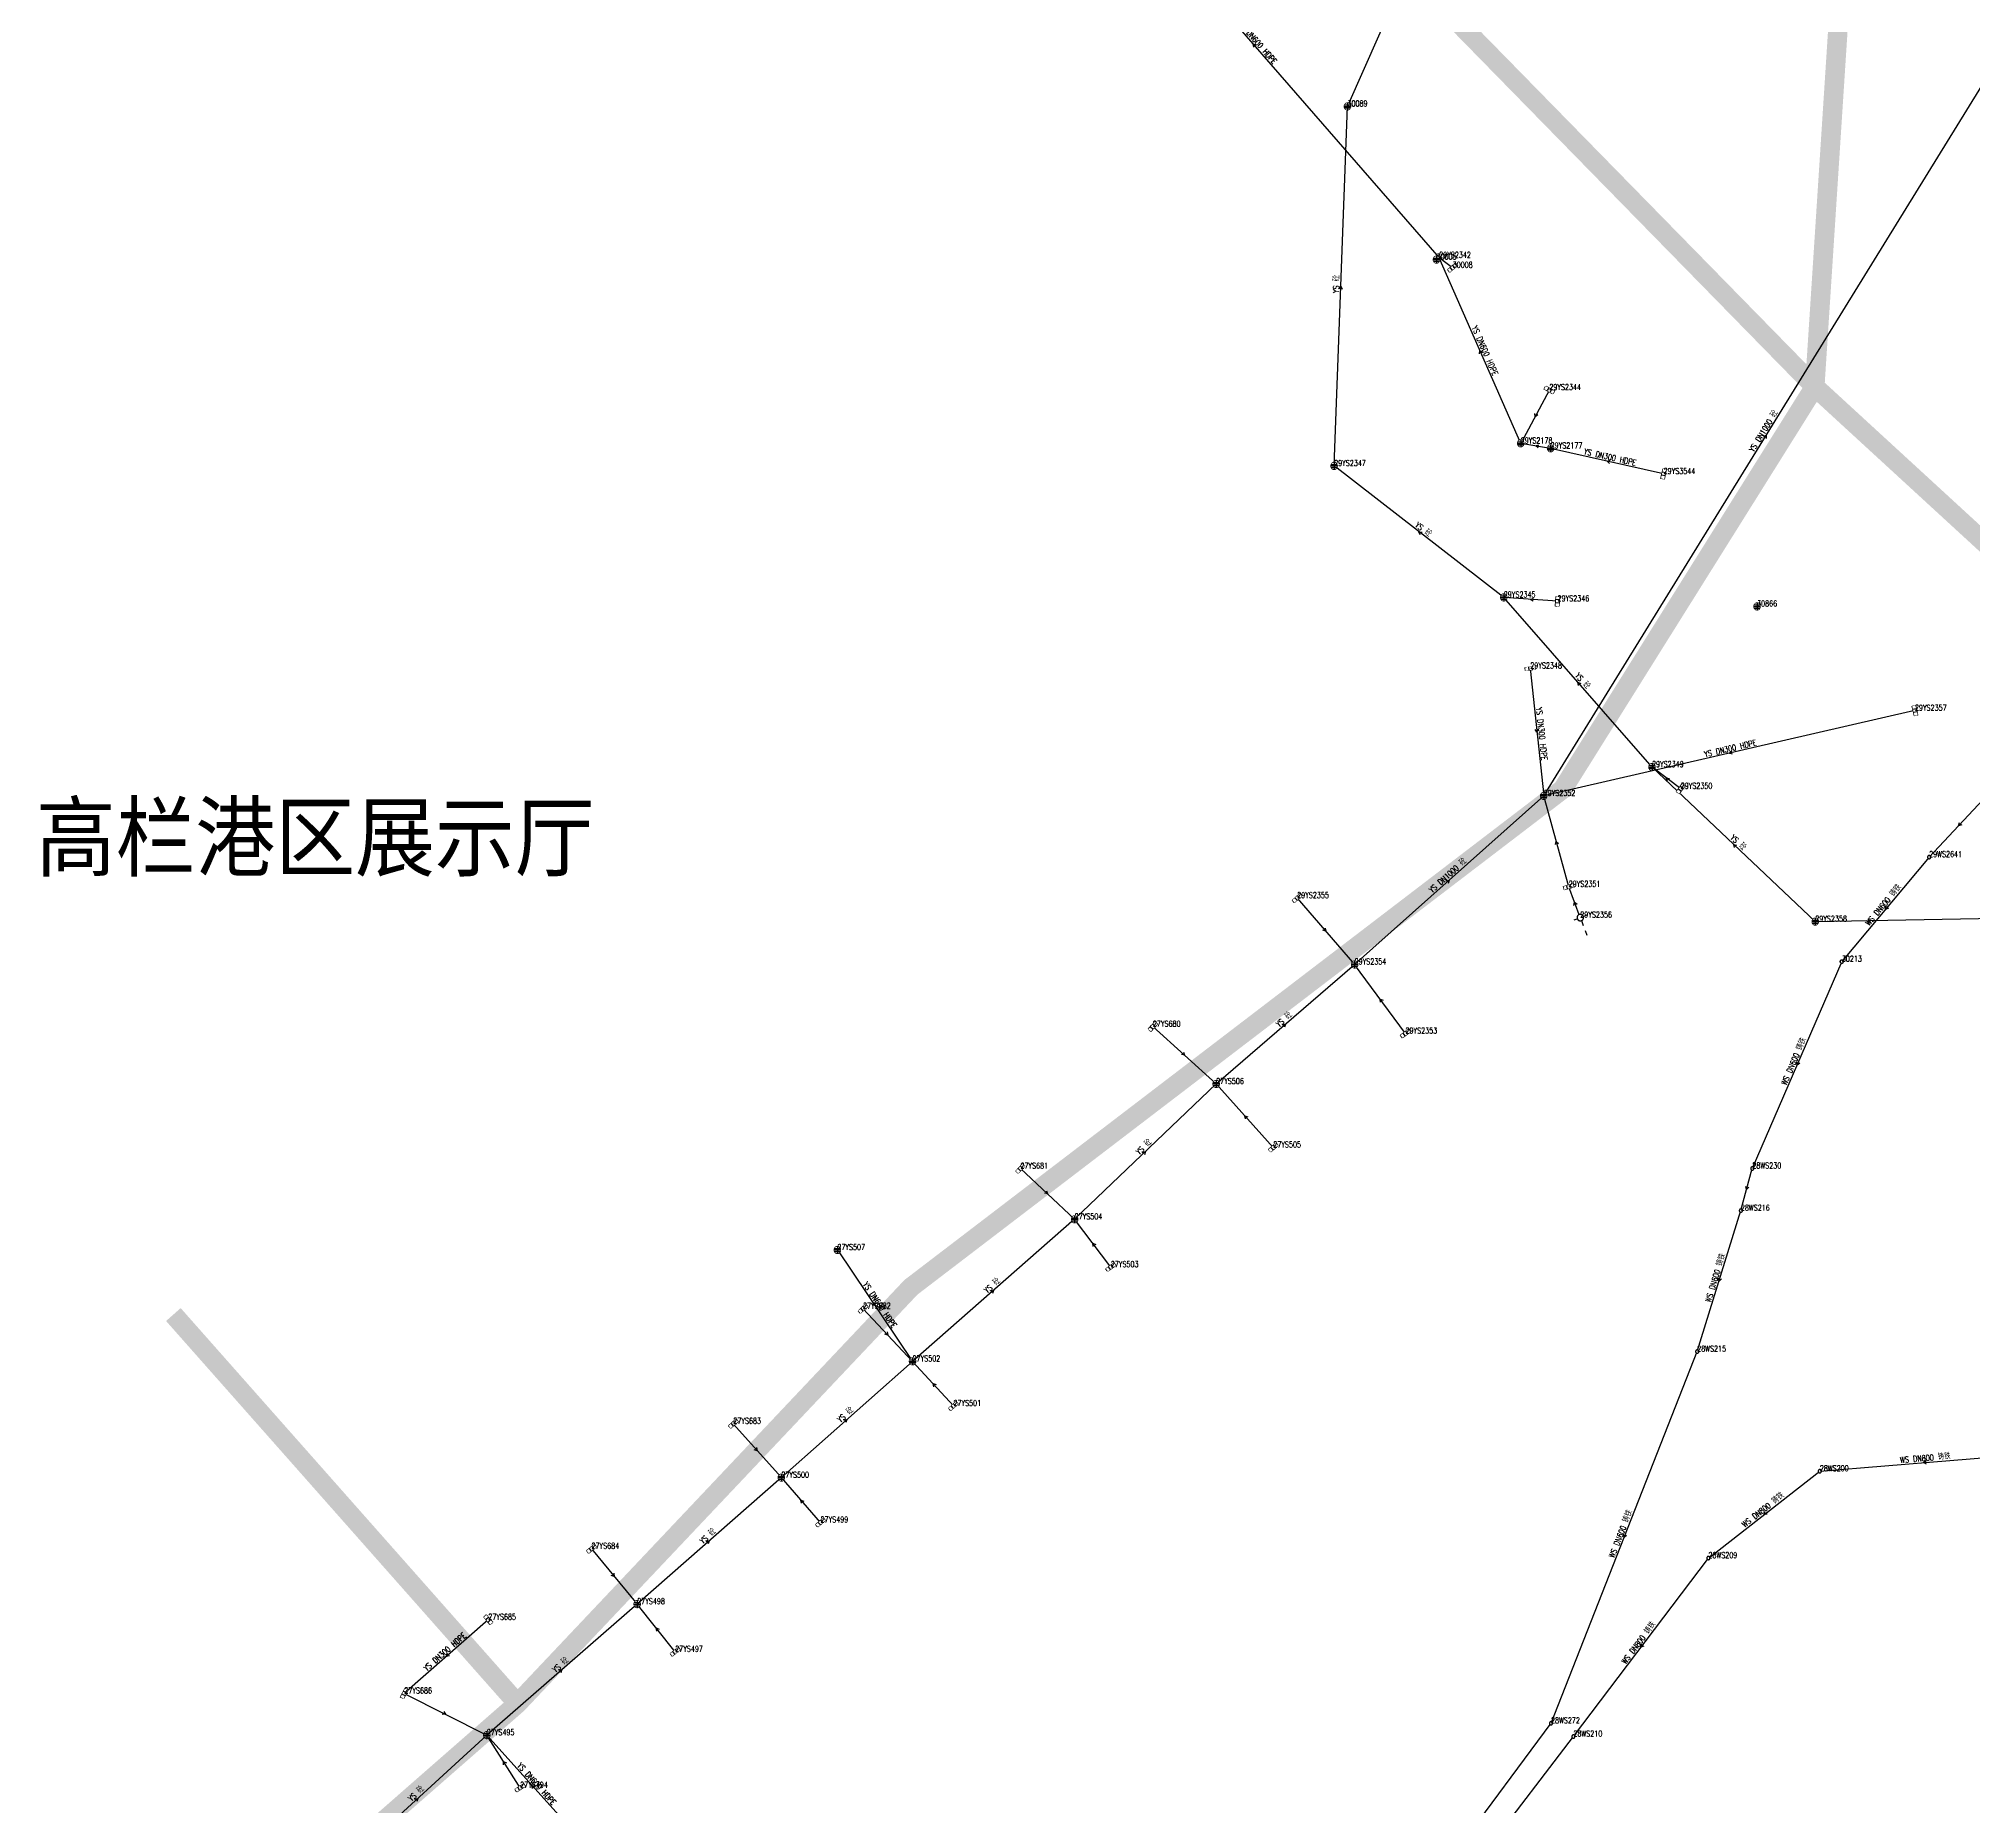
# Model space of a CAD drawing. Extents: x 78813 to 99477, y 2421021 to 2448125.
# Drawn here: x 83145.3 to 83442.8, y 2432646.7 to 2432918.6 of the extents above; entities that cross this region are included whole.
import ezdxf
from ezdxf.enums import TextEntityAlignment as Align

# ---------------------------------------------------------------- set-up
doc = ezdxf.new("R2010")
doc.units = 0
doc.set_wipeout_variables(frame=1)
doc.layers.get('0').update_dxf_attribs({"linetype": 'CONTINUOUS'})
for name, color, linetype in [('DX_WS', 16, 'CONTINUOUS'), ('DX_YS', 42, 'CONTINUOUS'), ('道路', 5, 'CONTINUOUS')]:
    doc.layers.add(name, color=color, linetype=linetype)
for name, color, linetype, true_color in [('WSLINE', 7, 'CONTINUOUS', 0x7f0000), ('YSANNEXE', 7, 'CONTINUOUS', 0xcc9900), ('YSLINE', 7, 'CONTINUOUS', 0xcc9900)]:
    doc.layers.add(name, color=color, linetype=linetype, true_color=true_color)
doc.styles.add('CcNameZT', font='txt.SHX', dxfattribs={"width": 0.8, "bigfont": 'HZTXT.SHX'})
doc.styles.get("Standard").update_dxf_attribs({"font": 'txt.shx', "bigfont": 'hztxt.shx'})
doc.styles.add('黑体', font='')
doc.styles.get('黑体').set_extended_font_data('SimHei')

# ---------------------------------------------------------------- blocks, each defined once
blk = doc.blocks.new('PS管线点')
blk.add_wipeout([(0.5, 0), (0.5, 0.03), (0.5, 0.07), (0.49, 0.1), (0.48, 0.14), (0.47, 0.17), (0.46, 0.2), (0.44, 0.23), (0.42, 0.26), (0.4, 0.29), (0.38, 0.32), (0.36, 0.35), (0.33, 0.37), (0.31, 0.39), (0.28, 0.41), (0.25, 0.43), (0.22, 0.45), (0.19, 0.46), (0.15, 0.48), (0.12, 0.49), (0.09, 0.49), (0.05, 0.5), (0.02, 0.5), (-0.02, 0.5), (-0.05, 0.5), (-0.09, 0.49), (-0.12, 0.49), (-0.15, 0.48), (-0.19, 0.46), (-0.22, 0.45), (-0.25, 0.43), (-0.28, 0.41), (-0.31, 0.39), (-0.33, 0.37), (-0.36, 0.35), (-0.38, 0.32), (-0.4, 0.29), (-0.42, 0.26), (-0.44, 0.23), (-0.46, 0.2), (-0.47, 0.17), (-0.48, 0.14), (-0.49, 0.1), (-0.5, 0.07), (-0.5, 0.03), (-0.5, 0), (-0.5, -0.03), (-0.5, -0.07), (-0.49, -0.1), (-0.48, -0.14), (-0.47, -0.17), (-0.46, -0.2), (-0.44, -0.23), (-0.42, -0.26), (-0.4, -0.29), (-0.38, -0.32), (-0.36, -0.35), (-0.33, -0.37), (-0.31, -0.39), (-0.28, -0.41), (-0.25, -0.43), (-0.22, -0.45), (-0.19, -0.46), (-0.15, -0.48), (-0.12, -0.49), (-0.09, -0.49), (-0.05, -0.5), (-0.02, -0.5), (0.02, -0.5), (0.05, -0.5), (0.09, -0.49), (0.12, -0.49), (0.15, -0.48), (0.19, -0.46), (0.22, -0.45), (0.25, -0.43), (0.28, -0.41), (0.31, -0.39), (0.33, -0.37), (0.36, -0.35), (0.38, -0.32), (0.4, -0.29), (0.42, -0.26), (0.44, -0.23), (0.46, -0.2), (0.47, -0.17), (0.48, -0.14), (0.49, -0.1), (0.5, -0.07)])
blk.add_lwpolyline([(0.5, 0), (0.5, 0.03), (0.5, 0.07), (0.49, 0.1), (0.48, 0.14), (0.47, 0.17), (0.46, 0.2), (0.44, 0.23), (0.42, 0.26), (0.4, 0.29), (0.38, 0.32), (0.36, 0.35), (0.33, 0.37), (0.31, 0.39), (0.28, 0.41), (0.25, 0.43), (0.22, 0.45), (0.19, 0.46), (0.15, 0.48), (0.12, 0.49), (0.09, 0.49), (0.05, 0.5), (0.02, 0.5), (-0.02, 0.5), (-0.05, 0.5), (-0.09, 0.49), (-0.12, 0.49), (-0.15, 0.48), (-0.19, 0.46), (-0.22, 0.45), (-0.25, 0.43), (-0.28, 0.41), (-0.31, 0.39), (-0.33, 0.37), (-0.36, 0.35), (-0.38, 0.32), (-0.4, 0.29), (-0.42, 0.26), (-0.44, 0.23), (-0.46, 0.2), (-0.47, 0.17), (-0.48, 0.14), (-0.49, 0.1), (-0.5, 0.07), (-0.5, 0.03), (-0.5, 0), (-0.5, -0.03), (-0.5, -0.07), (-0.49, -0.1), (-0.48, -0.14), (-0.47, -0.17), (-0.46, -0.2), (-0.44, -0.23), (-0.42, -0.26), (-0.4, -0.29), (-0.38, -0.32), (-0.36, -0.35), (-0.33, -0.37), (-0.31, -0.39), (-0.28, -0.41), (-0.25, -0.43), (-0.22, -0.45), (-0.19, -0.46), (-0.15, -0.48), (-0.12, -0.49), (-0.09, -0.49), (-0.05, -0.5), (-0.02, -0.5), (0.02, -0.5), (0.05, -0.5), (0.09, -0.49), (0.12, -0.49), (0.15, -0.48), (0.19, -0.46), (0.22, -0.45), (0.25, -0.43), (0.28, -0.41), (0.31, -0.39), (0.33, -0.37), (0.36, -0.35), (0.38, -0.32), (0.4, -0.29), (0.42, -0.26), (0.44, -0.23), (0.46, -0.2), (0.47, -0.17), (0.48, -0.14), (0.49, -0.1), (0.5, -0.07), (0.5, 0)], close=True)
blk = doc.blocks.new('测量点')
h = blk.add_hatch(color=256)
edge = h.paths.add_edge_path()
edge.add_arc((0, 0), 0.5, 0, 360)
blk.add_circle((0, 0), 0.5)
blk = doc.blocks.new('LX')
for p, q in [((-0.866, 0.5), (0, 0)), ((0, 0), (-0.866, -0.5))]:
    blk.add_line(p, q)
blk = doc.blocks.new('PS雨水井')
blk.add_lwpolyline([(1, 0), (1, 0.07), (0.99, 0.14), (0.98, 0.21), (0.96, 0.28), (0.94, 0.34), (0.91, 0.41), (0.88, 0.47), (0.85, 0.53), (0.81, 0.59), (0.77, 0.64), (0.72, 0.69), (0.67, 0.74), (0.62, 0.79), (0.56, 0.83), (0.5, 0.87), (0.44, 0.9), (0.37, 0.93), (0.31, 0.95), (0.24, 0.97), (0.17, 0.98), (0.1, 0.99), (0.03, 1), (-0.03, 1), (-0.1, 0.99), (-0.17, 0.98), (-0.24, 0.97), (-0.31, 0.95), (-0.37, 0.93), (-0.44, 0.9), (-0.5, 0.87), (-0.56, 0.83), (-0.62, 0.79), (-0.67, 0.74), (-0.72, 0.69), (-0.77, 0.64), (-0.81, 0.59), (-0.85, 0.53), (-0.88, 0.47), (-0.91, 0.41), (-0.94, 0.34), (-0.96, 0.28), (-0.98, 0.21), (-0.99, 0.14), (-1, 0.07), (-1, 0), (-1, -0.07), (-0.99, -0.14), (-0.98, -0.21), (-0.96, -0.28), (-0.94, -0.34), (-0.91, -0.41), (-0.88, -0.47), (-0.85, -0.53), (-0.81, -0.59), (-0.77, -0.64), (-0.72, -0.69), (-0.67, -0.74), (-0.62, -0.79), (-0.56, -0.83), (-0.5, -0.87), (-0.44, -0.9), (-0.37, -0.93), (-0.31, -0.95), (-0.24, -0.97), (-0.17, -0.98), (-0.1, -0.99), (-0.03, -1), (0.03, -1), (0.1, -0.99), (0.17, -0.98), (0.24, -0.97), (0.31, -0.95), (0.37, -0.93), (0.44, -0.9), (0.5, -0.87), (0.56, -0.83), (0.62, -0.79), (0.67, -0.74), (0.72, -0.69), (0.77, -0.64), (0.81, -0.59), (0.85, -0.53), (0.88, -0.47), (0.91, -0.41), (0.94, -0.34), (0.96, -0.28), (0.98, -0.21), (0.99, -0.14), (1, 0)], close=True)
blk.add_wipeout([(1, 0), (1, 0.07), (0.99, 0.14), (0.98, 0.21), (0.96, 0.28), (0.94, 0.34), (0.91, 0.41), (0.88, 0.47), (0.85, 0.53), (0.81, 0.59), (0.77, 0.64), (0.72, 0.69), (0.67, 0.74), (0.62, 0.79), (0.56, 0.83), (0.5, 0.87), (0.44, 0.9), (0.37, 0.93), (0.31, 0.95), (0.24, 0.97), (0.17, 0.98), (0.1, 0.99), (0.03, 1), (-0.03, 1), (-0.1, 0.99), (-0.17, 0.98), (-0.24, 0.97), (-0.31, 0.95), (-0.37, 0.93), (-0.44, 0.9), (-0.5, 0.87), (-0.56, 0.83), (-0.62, 0.79), (-0.67, 0.74), (-0.72, 0.69), (-0.77, 0.64), (-0.81, 0.59), (-0.85, 0.53), (-0.88, 0.47), (-0.91, 0.41), (-0.94, 0.34), (-0.96, 0.28), (-0.98, 0.21), (-0.99, 0.14), (-1, 0.07), (-1, 0), (-1, -0.07), (-0.99, -0.14), (-0.98, -0.21), (-0.96, -0.28), (-0.94, -0.34), (-0.91, -0.41), (-0.88, -0.47), (-0.85, -0.53), (-0.81, -0.59), (-0.77, -0.64), (-0.72, -0.69), (-0.67, -0.74), (-0.62, -0.79), (-0.56, -0.83), (-0.5, -0.87), (-0.44, -0.9), (-0.37, -0.93), (-0.31, -0.95), (-0.24, -0.97), (-0.17, -0.98), (-0.1, -0.99), (-0.03, -1), (0.03, -1), (0.1, -0.99), (0.17, -0.98), (0.24, -0.97), (0.31, -0.95), (0.37, -0.93), (0.44, -0.9), (0.5, -0.87), (0.56, -0.83), (0.62, -0.79), (0.67, -0.74), (0.72, -0.69), (0.77, -0.64), (0.81, -0.59), (0.85, -0.53), (0.88, -0.47), (0.91, -0.41), (0.94, -0.34), (0.96, -0.28), (0.98, -0.21), (0.99, -0.14)])
for p, q in [((-1, 0), (0, 0)), ((-0.88, 0.48), (0, 0.47)), ((0, 1), (0, 0)), ((0, 0.47), (0.88, 0.47)), ((0, 0), (0, -1)), ((0, 0), (1, 0)), ((-0.88, -0.48), (0, -0.48)), ((0, -0.48), (0.88, -0.48))]:
    blk.add_line(p, q)
blk = doc.blocks.new('PS雨篦')
blk.add_lwpolyline([(-1.5, 0.5), (0, 0.5), (1.5, 0.5), (1.5, -0.5), (0, -0.5), (-1.5, -0.5)], close=True)
blk.add_wipeout([(-1.5, 0.5), (0, 0.5), (1.5, 0.5), (1.5, -0.5), (0, -0.5), (-1.5, -0.5)])
for p, q in [((-0.51, -0.5), (-0.51, 0.5)), ((0.49, -0.5), (0.49, 0.5))]:
    blk.add_line(p, q)
blk = doc.blocks.new('PS预留口')
blk.add_lwpolyline([(4.2, 0), (5.8, 0)])
blk.add_wipeout([(1, 0), (1, 0.07), (0.99, 0.14), (0.98, 0.21), (0.96, 0.28), (0.94, 0.34), (0.91, 0.41), (0.88, 0.47), (0.85, 0.53), (0.81, 0.59), (0.77, 0.64), (0.72, 0.69), (0.67, 0.74), (0.62, 0.79), (0.56, 0.83), (0.5, 0.87), (0.44, 0.9), (0.37, 0.93), (0.31, 0.95), (0.24, 0.97), (0.17, 0.98), (0.1, 0.99), (0.03, 1), (-0.03, 1), (-0.1, 0.99), (-0.17, 0.98), (-0.24, 0.97), (-0.31, 0.95), (-0.37, 0.93), (-0.44, 0.9), (-0.5, 0.87), (-0.56, 0.83), (-0.62, 0.79), (-0.67, 0.74), (-0.72, 0.69), (-0.77, 0.64), (-0.81, 0.59), (-0.85, 0.53), (-0.88, 0.47), (-0.91, 0.41), (-0.94, 0.34), (-0.96, 0.28), (-0.98, 0.21), (-0.99, 0.14), (-1, 0.07), (-1, 0), (-1, -0.07), (-0.99, -0.14), (-0.98, -0.21), (-0.96, -0.28), (-0.94, -0.34), (-0.91, -0.41), (-0.88, -0.47), (-0.85, -0.53), (-0.81, -0.59), (-0.77, -0.64), (-0.72, -0.69), (-0.67, -0.74), (-0.62, -0.79), (-0.56, -0.83), (-0.5, -0.87), (-0.44, -0.9), (-0.37, -0.93), (-0.31, -0.95), (-0.24, -0.97), (-0.17, -0.98), (-0.1, -0.99), (-0.03, -1), (0.03, -1), (0.1, -0.99), (0.17, -0.98), (0.24, -0.97), (0.31, -0.95), (0.37, -0.93), (0.44, -0.9), (0.5, -0.87), (0.56, -0.83), (0.62, -0.79), (0.67, -0.74), (0.72, -0.69), (0.77, -0.64), (0.81, -0.59), (0.85, -0.53), (0.88, -0.47), (0.91, -0.41), (0.94, -0.34), (0.96, -0.28), (0.98, -0.21), (0.99, -0.14)])
blk.add_line((1, 0), (2.6, 0))
blk.add_lwpolyline([(1, 0), (1, 0.07), (0.99, 0.14), (0.98, 0.21), (0.96, 0.28), (0.94, 0.34), (0.91, 0.41), (0.88, 0.47), (0.85, 0.53), (0.81, 0.59), (0.77, 0.64), (0.72, 0.69), (0.67, 0.74), (0.62, 0.79), (0.56, 0.83), (0.5, 0.87), (0.44, 0.9), (0.37, 0.93), (0.31, 0.95), (0.24, 0.97), (0.17, 0.98), (0.1, 0.99), (0.03, 1), (-0.03, 1), (-0.1, 0.99), (-0.17, 0.98), (-0.24, 0.97), (-0.31, 0.95), (-0.37, 0.93), (-0.44, 0.9), (-0.5, 0.87), (-0.56, 0.83), (-0.62, 0.79), (-0.67, 0.74), (-0.72, 0.69), (-0.77, 0.64), (-0.81, 0.59), (-0.85, 0.53), (-0.88, 0.47), (-0.91, 0.41), (-0.94, 0.34), (-0.96, 0.28), (-0.98, 0.21), (-0.99, 0.14), (-1, 0.07), (-1, 0), (-1, -0.07), (-0.99, -0.14), (-0.98, -0.21), (-0.96, -0.28), (-0.94, -0.34), (-0.91, -0.41), (-0.88, -0.47), (-0.85, -0.53), (-0.81, -0.59), (-0.77, -0.64), (-0.72, -0.69), (-0.67, -0.74), (-0.62, -0.79), (-0.56, -0.83), (-0.5, -0.87), (-0.44, -0.9), (-0.37, -0.93), (-0.31, -0.95), (-0.24, -0.97), (-0.17, -0.98), (-0.1, -0.99), (-0.03, -1), (0.03, -1), (0.1, -0.99), (0.17, -0.98), (0.24, -0.97), (0.31, -0.95), (0.37, -0.93), (0.44, -0.9), (0.5, -0.87), (0.56, -0.83), (0.62, -0.79), (0.67, -0.74), (0.72, -0.69), (0.77, -0.64), (0.81, -0.59), (0.85, -0.53), (0.88, -0.47), (0.91, -0.41), (0.94, -0.34), (0.96, -0.28), (0.98, -0.21), (0.99, -0.14), (1, 0)], close=True)
for points in [[(0, 1), (0, 2)], [(0, -2), (0, -1)]]:
    blk.add_lwpolyline(points)

msp = doc.modelspace()

# ---------------------------------------------------------------- linework, layer by layer
at = {"layer": 'WSLINE'}
for p, q in [((83445.12, 2432802.38), (83436.06, 2432792.71)), ((83436.06, 2432792.71), (83422.62, 2432776.63)), ((83422.62, 2432776.63), (83408.86, 2432744.81)), ((83407.1, 2432738.33), (83408.86, 2432744.81)), ((83400.38, 2432716.64), (83407.1, 2432738.33)), ((83377.9, 2432659.46), (83400.38, 2432716.64)), ((83419.24, 2432698.24), (83451.17, 2432700.87)), ((83402.11, 2432684.88), (83419.24, 2432698.24)), ((83381.34, 2432657.42), (83402.11, 2432684.88)), ((83342.57, 2432611.85), (83377.9, 2432659.46)), ((83345.09, 2432609.93), (83381.34, 2432657.42))]:
    msp.add_line(p, q, dxfattribs=at)
at = {"layer": 'YSLINE'}
for p, q in [((83346.59, 2432908.19), (83368.7, 2432957.95)), ((83303.45, 2432950.7), (83360.7, 2432884.9)), ((83376.77, 2432802.12), (83445.26, 2432913.11)), ((83344.54, 2432852.88), (83346.59, 2432908.19)), ((83373.24, 2432856.36), (83360.7, 2432884.9)), ((83362.76, 2432883.38), (83360.7, 2432884.9)), ((83377.64, 2432864.57), (83373.24, 2432856.36)), ((83377.84, 2432855.59), (83373.24, 2432856.36)), ((83395.22, 2432851.65), (83377.84, 2432855.59)), ((83370.63, 2432832.65), (83344.54, 2432852.88)), ((83378.9, 2432832.06), (83370.63, 2432832.65)), ((83393.43, 2432806.56), (83370.63, 2432832.65)), ((83374.71, 2432821.73), (83376.77, 2432802.12)), ((83433.87, 2432815.24), (83376.77, 2432802.12)), ((83397.84, 2432803.22), (83393.43, 2432806.56)), ((83418.54, 2432782.79), (83393.43, 2432806.56)), ((83347.69, 2432776.19), (83376.77, 2432802.12)), ((83380.62, 2432788.14), (83376.77, 2432802.12)), ((83338.86, 2432786.41), (83347.69, 2432776.19)), ((83382.4, 2432783.41), (83380.62, 2432788.14)), ((83418.54, 2432782.79), (83472.95, 2432783.82)), ((83326.4, 2432757.81), (83347.69, 2432776.19)), ((83355.51, 2432765.57), (83347.69, 2432776.19)), ((83316.66, 2432766.63), (83326.4, 2432757.81)), ((83326.4, 2432757.81), (83304.63, 2432736.99)), ((83335.18, 2432748.04), (83326.4, 2432757.81)), ((83296.29, 2432744.79), (83304.63, 2432736.99)), ((83304.63, 2432736.99), (83279.7, 2432715.14)), ((83310.19, 2432729.64), (83304.63, 2432736.99)), ((83268.14, 2432732.27), (83279.7, 2432715.14)), ((83272.08, 2432723.23), (83279.7, 2432715.14)), ((83279.7, 2432715.14), (83259.52, 2432697.25)), ((83285.99, 2432708.27), (83279.7, 2432715.14)), ((83252.13, 2432705.54), (83259.52, 2432697.25)), ((83259.52, 2432697.25), (83237.35, 2432677.79)), ((83265.55, 2432690.35), (83259.52, 2432697.25)), ((83230.32, 2432686.3), (83237.35, 2432677.79)), ((83237.35, 2432677.79), (83214.21, 2432657.63)), ((83243.2, 2432670.47), (83237.35, 2432677.79)), ((83214.45, 2432675.39), (83201.53, 2432664.05)), ((83201.53, 2432664.05), (83214.21, 2432657.63)), ((83214.21, 2432657.63), (83192.97, 2432638.19)), ((83219.35, 2432649.54), (83214.21, 2432657.63)), ((83228.1, 2432642.18), (83214.21, 2432657.63))]:
    msp.add_line(p, q, dxfattribs=at)
at = {"layer": '道路', "const_width": 3, "flags": 128}
msp.add_lwpolyline([(83418.46, 2432865.07), (83441.04, 2433213.59), (83473.57, 2433610.88), (83496.48, 2433845.36), (83522.69, 2434043.71), (83551.59, 2434225.41), (83632.54, 2434592.44), (83704.48, 2434885.07), (83814.73, 2435350.43), (83853.16, 2435485.68), (83922.04, 2435775.53), (84014.38, 2436152.15), (84026.75, 2436212.72), (84117.9, 2436534.7), (84191.62, 2436733.72), (84286.43, 2436958.63), (84364.79, 2437129.17), (84510.06, 2437396.11), (84629.95, 2437590.16), (84907.59, 2437968.04), (85036.71, 2438125.29), (85280.2, 2438417.61)], dxfattribs=at)

# ---------------------------------------------------------------- block references
at = {"layer": 'DX_WS', "yscale": 0.5, "zscale": 0.5}
for p, xscale, rotation in [((83440.59, 2432797.54), 0.5000000000041096, 226.8912868717683), ((83429.34, 2432784.67), 0.4999999999526228, 230.3290336375206), ((83415.74, 2432760.72), 0.4999999999961576, 246.371851905659), ((83407.98, 2432741.57), 0.4999999998067697, 255.0574680858793), ((83403.74, 2432727.49), 0.5000000001204463, 252.7656369151018), ((83435.2, 2432699.56), 0.4999999999963641, 184.5836592954667), ((83410.67, 2432691.56), 0.5000000001416713, 217.8152114289556), ((83389.14, 2432688.05), 0.4999999998478494, 248.7549323377844), ((83391.73, 2432671.15), 0.5000000000658015, 232.7121140879294)]:
    msp.add_blockref('LX', p, dxfattribs=dict(at, xscale=xscale, rotation=rotation))
at = {"layer": 'DX_WS', "xscale": 0.5, "yscale": 0.5, "zscale": 0.5}
msp.add_blockref('测量点', (83422.62, 2432776.63, 4.19), dxfattribs=at)
at = {"layer": 'DX_YS', "xscale": 0.5, "yscale": 0.5, "zscale": 0.5}
for p in [(83346.59, 2432908.19, 1.02), (83362.76, 2432883.38, 2.95), (83409.59, 2432831.27, 2.38)]:
    msp.add_blockref('测量点', p, dxfattribs=at)
at = {"layer": 'YSANNEXE', "yscale": 0.5, "zscale": 0.5}
for p, xscale, rotation in [((83332.07, 2432917.8), 0.5000000000158775, 131.116079682895), ((83345.56, 2432880.54), 0.4999999999824997, 87.66254265426154), ((83366.97, 2432870.63), 0.5000000002113115, 113.4456434261722), ((83375.44, 2432860.46), 0.499999999794626, 241.7881895334622), ((83411.01, 2432857.61), 0.5000000001080532, 58.44169511041304), ((83386.53, 2432853.62), 0.5000000000311501, 167.3036761612772), ((83357.58, 2432842.77), 0.4999999999407779, 142.0935332003444), ((83374.76, 2432832.35), 0.4999999999976564, 175.8980431182957), ((83382.03, 2432819.6), 0.4999999998822632, 131.207335097775), ((83375.74, 2432811.92), 0.4999999998097215, 276.1656572548881), ((83405.32, 2432808.68), 0.4999999999550742, 193.0867769333599), ((83378.69, 2432795.13), 0.500000000181356, 105.4242342978813), ((83405.99, 2432794.67), 0.500000000144994, 136.3639552231507), ((83362.23, 2432789.15), 0.499999999918455, 41.82591903435983), ((83343.28, 2432781.3), 0.4999999999667166, 311.1160827600074), ((83351.6, 2432770.88), 0.5000000001681687, 126.6236727106063), ((83337.05, 2432767), 0.4999999999234024, 40.68000344484277), ((83321.53, 2432762.22), 0.4999999999871826, 317.9915762995381), ((83330.79, 2432752.92), 0.5000000001075615, 131.780292868972), ((83315.52, 2432747.4), 0.4999999998516459, 43.45353701164239), ((83300.46, 2432740.89), 0.5000000000878982, 316.8456606964688), ((83307.41, 2432733.31), 0.4999999999621504, 127.1966305216422), ((83292.17, 2432726.06), 0.5000000001153231, 41.16170586526159), ((83275.89, 2432719.18), 0.4999999999174108, 313.4079139450869), ((83282.85, 2432711.71), 0.4999999999314776, 132.353250683177), ((83269.61, 2432706.19), 0.5000000000375924, 41.73466364934202), ((83255.82, 2432701.39), 0.5000000001740614, 311.6890405344745), ((83262.53, 2432693.8), 0.4999999998822632, 131.207335097775), ((83248.43, 2432687.52), 0.5000000001153231, 41.16170586526159), ((83233.83, 2432682.04), 0.4999999998554739, 309.3972093833355), ((83240.27, 2432674.13), 0.5000000001294027, 128.9155038915376), ((83207.99, 2432669.72), 0.5000000000164332, 221.1617089229225), ((83225.78, 2432667.71), 0.5000000001153231, 41.16170586526159), ((83207.87, 2432660.84), 0.5000000000634707, 332.8884789556926), ((83216.78, 2432653.59), 0.499999999971623, 122.6129681604622), ((83203.59, 2432647.91), 0.50000000009727, 42.3076214521876)]:
    msp.add_blockref('LX', p, dxfattribs=dict(at, xscale=xscale, rotation=rotation))

# ---------------------------------------------------------------- texts
at = {"color": 1, "ltscale": 100, "style": '黑体', "width": 0.9}
msp.add_text('高栏港区展示厅', height=10, dxfattribs=at).set_placement((83144.85, 2432795.8), align=Align.MIDDLE_LEFT)
at = {"layer": 'DX_WS', "style": 'CcNameZT', "width": 0.8}
for s, rotation, p in [(' WS DN600 铸铁', 50.1045, (83429.15, 2432784.83, 4.42)), (' WS DN600 铸铁', 66.6054, (83415.51, 2432760.82, 4.19)), (' WS DN600 铸铁', 72.7938, (83403.5, 2432727.56, 4.19)), (' WS DN800 铸铁', 4.6961, (83435.18, 2432699.8, 4.24)), (' WS DN800 铸铁', 37.9562, (83410.52, 2432691.76, 4.11)), (' WS DN600 铸铁', 68.5376, (83388.91, 2432688.14, 5.03)), (' WS DN800 铸铁', 52.9018, (83391.53, 2432671.3, 4.08))]:
    msp.add_text(s, height=0.9, rotation=rotation, dxfattribs=at).set_placement(p, align=Align.CENTER)
at = {"layer": 'DX_YS', "style": 'CcNameZT', "width": 0.8}
for s, rotation, p in [(' YS DN600 HDPE', 311.0241, (83332.26, 2432917.96, 2.2)), (' YS 砼', 87.8803, (83345.31, 2432880.54, 1.61)), (' YS DN600 HDPE', 293.7158, (83367.2, 2432870.73, 2.31)), (' YS DN1000 砼', 58.3237, (83410.8, 2432857.74, 1.59)), (' YS DN300 HDPE', 347.2188, (83386.58, 2432853.87, 3.46)), (' YS 砼', 322.2068, (83357.74, 2432842.96, 1.56)), (' YS 砼', 311.1533, (83382.22, 2432819.77, 1.64)), (' YS DN300 HDPE', 276.0043, (83375.99, 2432811.95, 3.32)), (' YS DN300 HDPE', 12.9429, (83405.27, 2432808.92, 3.65)), (' YS 砼', 316.567, (83406.16, 2432794.85, 1.88)), (' YS DN1000 砼', 41.7268, (83362.07, 2432789.34, 1.21)), (' YS 砼', 40.7986, (83336.89, 2432767.19, 2.07)), (' YS 砼', 43.7276, (83315.35, 2432747.58, 2.04)), (' YS 砼', 41.2236, (83292, 2432726.25, 2.02)), (' YS 砼', 41.5607, (83269.44, 2432706.38, 1.86)), (' YS 砼', 41.2756, (83248.27, 2432687.71, 1.81)), (' YS DN300 HDPE', 41.28, (83207.82, 2432669.91, 3.47)), (' YS 砼', 41.0496, (83225.61, 2432667.9, 1.68)), (' YS 砼', 42.479, (83203.42, 2432648.1, 1.58))]:
    msp.add_text(s, height=0.9, rotation=rotation, dxfattribs=at).set_placement(p, align=Align.CENTER)

# ---------------------------------------------------------------- next in the draw order: block references
at = {"layer": 'DX_WS', "xscale": 0.5, "yscale": 0.5, "zscale": 0.5}
for p in [(83436.06, 2432792.71, 4.42), (83422.62, 2432776.63, 4.19), (83408.86, 2432744.81, 4.12), (83407.1, 2432738.33, 4.19), (83400.38, 2432716.64, 5.03), (83419.24, 2432698.24, 4.11), (83402.11, 2432684.88, 4.08), (83377.9, 2432659.46, 4.59), (83381.34, 2432657.42, 4.16)]:
    msp.add_blockref('PS管线点', p, dxfattribs=at)
at = {"layer": 'DX_YS', "xscale": 0.5, "yscale": 0.5, "zscale": 0.5}
for name, p in [('PS雨水井', (83346.59, 2432908.19, 1.02)), ('PS管线点', (83360.7, 2432884.9, 2.2)), ('PS雨水井', (83373.24, 2432856.36, 2.31)), ('PS雨水井', (83377.84, 2432855.59, 2.62)), ('PS雨水井', (83344.54, 2432852.88, 1.61)), ('PS雨水井', (83370.63, 2432832.65, 1.56)), ('PS雨水井', (83409.59, 2432831.27, 2.38)), ('PS雨水井', (83393.43, 2432806.56, 1.64)), ('PS雨水井', (83376.77, 2432802.12, 1.59)), ('PS雨水井', (83418.54, 2432782.79, 1.88)), ('PS雨水井', (83347.69, 2432776.19, 1.21)), ('PS雨水井', (83326.4, 2432757.81, 2.07)), ('PS雨水井', (83304.63, 2432736.99, 2.06)), ('PS雨水井', (83268.14, 2432732.27, 2.05)), ('PS雨水井', (83279.7, 2432715.14, 2.02)), ('PS雨水井', (83259.52, 2432697.25, 1.86)), ('PS雨水井', (83237.35, 2432677.79, 1.81)), ('PS雨水井', (83214.21, 2432657.63, 1.68))]:
    msp.add_blockref(name, p, dxfattribs=at)
at = {"layer": 'DX_YS', "yscale": 0.5, "zscale": 0.5}
for name, p, xscale, rotation in [('PS雨篦', (83377.64, 2432864.57, 2.71), 0.499999999975196, 151.8117276287255), ('PS雨篦', (83395.22, 2432851.65, 3.46), 0.5000000001751292, 77.21881111124006), ('PS雨篦', (83378.9, 2432832.06, 3.67), 0.5000000000388944, 85.8809287089505), ('PS雨篦', (83374.71, 2432821.73, 3.32), 0.4999999999967662, 186.0042920339588), ('PS雨篦', (83433.87, 2432815.24, 3.65), 0.4999999998153715, 102.9429380375653), ('PS雨篦', (83397.84, 2432803.22, 3.9), 0.4999999999940189, 52.80874347178979), ('PS雨篦', (83338.86, 2432786.41, 2.95), 0.4999999998581887, 220.8308408496106), ('PS雨篦', (83380.62, 2432788.14, 3.43), 0.500000000031838, 15.37644180494489), ('PS预留口', (83382.4, 2432783.41, 3.88), 0.4999999999805885, 290.6037994296353), ('PS雨篦', (83316.66, 2432766.63, 3.43), 0.4999999999987537, 227.8333186547066), ('PS雨篦', (83355.51, 2432765.57, 3.17), 0.5000000000371636, 36.36944226365454), ('PS雨篦', (83335.18, 2432748.04, 3.72), 0.5000000001104856, 41.9541402335843), ('PS雨篦', (83296.29, 2432744.79, 3.21), 0.500000000116218, 226.9250944106562), ('PS雨篦', (83310.19, 2432729.64, 3.55), 0.4999999999538397, 37.10627015536484), ('PS雨篦', (83272.08, 2432723.23, 3.19), 0.499999999977261, 223.2826258889464), ('PS雨篦', (83285.99, 2432708.27, 3.38), 0.4999999999221546, 42.5119581135997), ('PS雨篦', (83252.13, 2432705.54, 3.22), 0.5000000000680062, 221.7260782660995), ('PS雨篦', (83265.55, 2432690.35, 3.1), 0.5000000001483867, 41.14121618020616), ('PS雨篦', (83230.32, 2432686.3, 3.23), 0.4999999999596215, 219.5683654834554), ('PS雨篦', (83214.45, 2432675.39, 3.47), 0.5000000000432951, 131.2800063020603), ('PS雨篦', (83243.2, 2432670.47, 3.33), 0.5000000000034257, 38.64071220799208), ('PS雨篦', (83201.53, 2432664.05, 3.39), 0.5000000002028037, 243.1535500449112), ('PS雨篦', (83219.35, 2432649.54, 3.03), 0.4999999999122572, 32.48356529360371)]:
    msp.add_blockref(name, p, dxfattribs=dict(at, xscale=xscale, rotation=rotation))

# ---------------------------------------------------------------- next in the draw order: linework, layer by layer
at = {"layer": '道路', "const_width": 3, "flags": 128}
for points in [[(83418.46, 2432865.07), (83379.69, 2432803.15), (83279.46, 2432726.54), (83218.94, 2432662.49), (82898.49, 2432381.96), (81205.55, 2430879.45)], [(83418.46, 2432865.07), (84960.96, 2431447.82), (86043.08, 2430511), (88488.76, 2428368.31)], [(83218.94, 2432662.49), (83166.01, 2432722.34)]]:
    msp.add_lwpolyline(points, dxfattribs=at)

# ---------------------------------------------------------------- next in the draw order: block references
at = {"layer": 'DX_YS', "xscale": 0.5, "yscale": 0.5, "zscale": 0.5}
msp.add_blockref('测量点', (83360.28, 2432884.63, 4.2), dxfattribs=at)
at = {"layer": 'YSANNEXE', "yscale": 0.5, "zscale": 0.5}
for p, xscale, rotation in [((83375.54, 2432855.98), 0.4999999999879059, 170.741422962659), ((83395.63, 2432804.89), 0.4999999998986048, 142.6664910031048), ((83381.51, 2432785.77), 0.5000000001134101, 110.5808544555518), ((83273.92, 2432723.71), 0.5000000000317009, 304.2405892125171), ((83221.15, 2432649.91), 0.5000000001075615, 131.780292868972)]:
    msp.add_blockref('LX', p, dxfattribs=dict(at, xscale=xscale, rotation=rotation))

# ---------------------------------------------------------------- next in the draw order: texts
at = {"layer": 'DX_WS', "style": 'CcNameZT', "width": 0.8}
for s, p in [('29WS2641', (83436.06, 2432792.71, 4.42)), ('30213', (83422.62, 2432776.63, 4.19)), ('28WS230', (83408.86, 2432744.81, 4.12)), ('28WS216', (83407.1, 2432738.33, 4.19)), ('28WS215', (83400.38, 2432716.64, 5.03)), ('28WS200', (83419.24, 2432698.24, 4.11)), ('28WS209', (83402.11, 2432684.88, 4.08)), ('28WS272', (83377.9, 2432659.46, 4.59)), ('28WS210', (83381.34, 2432657.42, 4.16))]:
    msp.add_text(s, height=0.9, dxfattribs=at).set_placement(p)
at = {"layer": 'DX_YS', "width": 0.8}
for s, p in [('30089', (83346.59, 2432908.19, 1.02)), ('29YS2344', (83377.64, 2432864.57, 2.71)), ('29YS2178', (83373.24, 2432856.36, 2.31)), ('29YS2177', (83377.84, 2432855.59, 2.62)), ('29YS2347', (83344.54, 2432852.88, 1.61)), ('29YS3544', (83395.22, 2432851.65, 3.46)), ('29YS2345', (83370.63, 2432832.65, 1.56)), ('29YS2346', (83378.9, 2432832.06, 3.67)), ('30866', (83409.59, 2432831.27, 2.38)), ('29YS2348', (83374.71, 2432821.73, 3.32)), ('29YS2357', (83433.87, 2432815.24, 3.65)), ('29YS2349', (83393.43, 2432806.56, 1.64)), ('29YS2350', (83397.84, 2432803.22, 3.9)), ('29YS2352', (83376.77, 2432802.12, 1.59)), ('29YS2351', (83380.62, 2432788.14, 3.43)), ('29YS2355', (83338.86, 2432786.41, 2.95)), ('29YS2356', (83382.4, 2432783.41, 3.88)), ('29YS2358', (83418.54, 2432782.79, 1.88)), ('29YS2354', (83347.69, 2432776.19, 1.21)), ('27YS680', (83316.66, 2432766.63, 3.43)), ('29YS2353', (83355.51, 2432765.57, 3.17)), ('27YS506', (83326.4, 2432757.81, 2.07)), ('27YS505', (83335.18, 2432748.04, 3.72)), ('27YS681', (83296.29, 2432744.79, 3.21)), ('27YS504', (83304.63, 2432736.99, 2.06)), ('27YS507', (83268.14, 2432732.27, 2.05)), ('27YS503', (83310.19, 2432729.64, 3.55)), ('27YS682', (83272.08, 2432723.23, 3.19)), ('27YS502', (83279.7, 2432715.14, 2.02)), ('27YS501', (83285.99, 2432708.27, 3.38)), ('27YS683', (83252.13, 2432705.54, 3.22)), ('27YS500', (83259.52, 2432697.25, 1.86)), ('27YS499', (83265.55, 2432690.35, 3.1)), ('27YS684', (83230.32, 2432686.3, 3.23)), ('27YS685', (83214.45, 2432675.39, 3.47)), ('27YS498', (83237.35, 2432677.79, 1.81)), ('27YS497', (83243.2, 2432670.47, 3.33)), ('27YS686', (83201.53, 2432664.05, 3.39)), ('27YS495', (83214.21, 2432657.63, 1.68)), ('27YS494', (83219.35, 2432649.54, 3.03))]:
    msp.add_text(s, height=0.9, dxfattribs=at).set_placement(p)
at = {"layer": 'DX_YS', "style": 'CcNameZT', "width": 0.8}
for rotation, p in [(304.003, (83274.13, 2432723.84, 2.05)), (311.9624, (83221.34, 2432650.08, 1.95))]:
    msp.add_text(' YS DN600 HDPE', height=0.9, rotation=rotation, dxfattribs=at).set_placement(p, align=Align.CENTER)

# ---------------------------------------------------------------- next in the draw order: block references
at = {"layer": 'DX_YS', "xscale": 0.5, "yscale": 0.5, "zscale": 0.5}
msp.add_blockref('PS雨水井', (83360.28, 2432884.63, 4.2), dxfattribs=at)

# ---------------------------------------------------------------- next in the draw order: block references
at = {"layer": 'DX_YS', "xscale": 0.499999999857888, "yscale": 0.5, "zscale": 0.5, "rotation": 40.16648119226884}
msp.add_blockref('PS雨篦', (83362.76, 2432883.38, 2.95), dxfattribs=at)

# ---------------------------------------------------------------- next in the draw order: linework, layer by layer
at = {"layer": '道路', "const_width": 3, "flags": 128}
msp.add_lwpolyline([(83418.46, 2432865.07), (83298.22, 2432987.89), (83193.75, 2433115.45), (83007.9, 2433350.9), (82836.11, 2433568.8), (82427.99, 2434081.07), (81804.77, 2434876.6), (81332.49, 2435513.34)], dxfattribs=at)

# ---------------------------------------------------------------- next in the draw order: texts
at = {"layer": 'DX_YS', "width": 0.8}
for s, p in [('30005', (83360.28, 2432884.63, 4.2)), ('29YS2342', (83360.7, 2432884.9, 2.2)), ('30008', (83362.76, 2432883.38, 2.95))]:
    msp.add_text(s, height=0.9, dxfattribs=at).set_placement(p)

doc.saveas('drawing.dxf')
